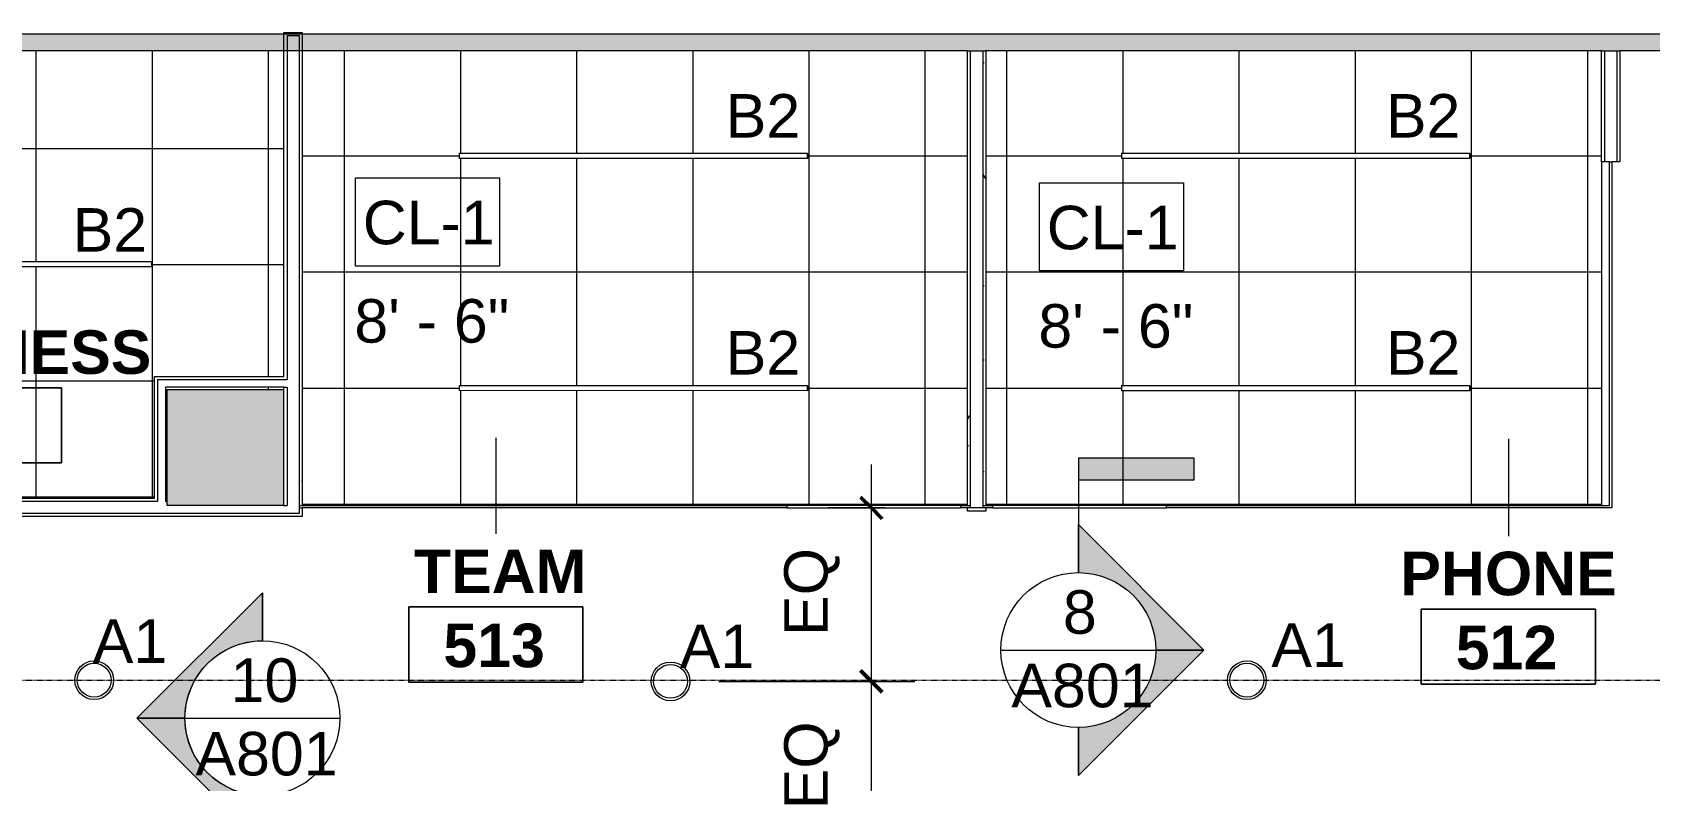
# Model space of a CAD drawing. Header units: inches. Extents: x 0 to 1865, y 0 to 1094.
# Drawn here: x 1041.1 to 1375.3, y 596.6 to 751.3 of the extents above; entities that cross this region are included whole.
import ezdxf

# ---------------------------------------------------------------- set-up
doc = ezdxf.new("R2010")
doc.units = ezdxf.units.IN
doc.header["$MEASUREMENT"] = 0
doc.linetypes.add('Center 1_16_', pattern=[0.15625, 0.0625, -0.03125, 0.03125, -0.03125])
for name, color, linetype, lineweight in [('A-ANNO-DIMS', 211, 'Continuous', 9), ('A-ANNO-DIMS-96', 211, 'Continuous', 9), ('A-AREA-IDEN', 2, 'Continuous', 9), ('A-CLNG', 13, 'Continuous', 13), ('A-CLNG-IDEN', 151, 'Continuous', 9), ('A-CLNG-PATT', 13, 'Continuous', 13), ('A-DETL', 90, 'Continuous', 9), ('A-WALL', 113, 'Continuous', 13), ('A-WALL-PATT', 111, 'Continuous', 13), ('E-LITE-EQPM', 33, 'Continuous', 9), ('E-LITE-EQPM-IDEN', 33, 'Continuous', 9), ('G-ANNO-SYMB', 111, 'Continuous', 9), ('I-WALL', 2, 'Continuous', 13), ('S-COLS', 52, 'Continuous', 13)]:
    doc.layers.add(name, color=color, linetype=linetype, lineweight=lineweight)
doc.styles.add('Arial', font='arial.ttf', dxfattribs={"height": 9})
doc.styles.add('Swis721 Lt BT', font='swissl.ttf', dxfattribs={"height": 9})
doc.styles.add('Swis721 Lt BT_B', font='', dxfattribs={"height": 9})
doc.styles.get('Swis721 Lt BT_B').set_extended_font_data('Swis721 Lt BT', bold=True)
doc.dimstyles.new('OTJ_-_3_32__Linear__1_2__Tolerance', dxfattribs={"dimscale": 12, "dimtxt": 9.497835, "dimasz": 0.375, "dimexe": 0.75, "dimexo": 0.5, "dimgap": 0.5, "dimtad": 1, "dimdec": 1, "dimrnd": 0.5, "dimzin": 3, "dimdsep": 46, "dimlunit": 4, "dimtxsty": 'Swis721 Lt BT', "dimblk1": 'OBLIQUE', "dimblk2": 'OBLIQUE', "dimsah": 1, "dimcen": 0.09, "dimdle": 0.75, "dimazin": 0, "dimtfac": 1, "dimtdec": 4, "dimtix": 1, "dimtmove": 0, "dimatfit": 3, "dimfxl": 1, "dimtvp": 1, "dimfrac": 2, "dimtolj": 1, "dimtzin": 0, "dimarcsym": 2})
pattern_1 = [(0, (0, 0), (30.72, 7.68), [1.267, -21.773, 1.267, -21.773, -122.88]), (0, (0, 0), (30.72, 7.68), [-46.08, 1.267, -44.813, 1.267, -21.773, -53.76]), (0, (0, 0), (30.72, 7.68), [-115.2, 1.267, -14.093, 1.267, -37.133]), (120, (11.52, 3.84), (-22.011075, 22.7643), [1.267, -21.773, 1.267, -21.773, -122.88]), (120, (11.52, 3.84), (-22.011075, 22.7643), [-46.08, 1.267, -44.813, 1.267, -21.773, -53.76]), (120, (11.52, 3.84), (-22.011075, 22.7643), [-115.2, 1.267, -14.093, 1.267, -37.133]), (240, (15.36, 19.2), (-8.708925, -30.4443), [1.267, -21.773, 1.267, -21.773, -122.88]), (240, (15.36, 19.2), (-8.708925, -30.4443), [-46.08, 1.267, -44.813, 1.267, -21.773, -53.76]), (240, (15.36, 19.2), (-8.708925, -30.4443), [-115.2, 1.267, -14.093, 1.267, -37.133])]

# ---------------------------------------------------------------- blocks, each defined once
blk = doc.blocks.new('Concrete-Rectangular-Column - 24_ X 24_-6973359-REFLECTED CEILING PLAN')
at = {"layer": 'S-COLS', "lineweight": 9}
blk.add_hatch(color=7, dxfattribs=at).paths.add_polyline_path([(12, -12), (12, 12), (-12, 12), (-12, -12)], flags=0)
at = {"layer": 'S-COLS', "color": 8, "lineweight": 20}
for p, q in [((-12, 12), (12, 12)), ((-12, -12), (-12, 12)), ((12, 12), (12, -12)), ((12, -12), (-12, -12))]:
    blk.add_line(p, q, dxfattribs=at)
blk = doc.blocks.new('L-PENDANT_FOCAL POINT 3_5 CYLINDER - L-PENDANT_FOCAL POINT 3_5 CYLINDER-7826649-REFLECTED CEILING PLAN')
at = {"layer": 'E-LITE-EQPM'}
for radius in [4, 3.5]:
    blk.add_circle((-0.125, 0), radius, dxfattribs=at)
blk = doc.blocks.new('Lighting fixture TBLS-HX-4-15-B-U-W - TBLS-HX-4-24 - 6_-7900651-REFLECTED CEILING PLAN')
at = {"layer": 'E-LITE-EQPM'}
for p, q in [((-0.5375, 23.675), (0.5375, 23.675)), ((-0.5375, 23.675), (-0.5375, -48.325)), ((-0.46875, 23.753125), (0.46875, 23.753125)), ((-0.46875, 23.753125), (-0.46875, 23.675)), ((0.46875, 23.675), (0.46875, 23.753125)), ((0.5375, -48.325), (0.5375, 23.675)), ((0.5375, -48.325), (-0.5375, -48.325))]:
    blk.add_line(p, q, dxfattribs=at)
blk = doc.blocks.new('Room Tag - Room Name and Number-3379422-REFLECTED CEILING PLAN')
at = {"layer": 'A-AREA-IDEN'}
for p, q in [((-0.1881, -0.1636), (-0.1881, -0.0018)), ((-0.1881, -0.0018), (0.1869, -0.0018)), ((0.1869, -0.0018), (-0.1881, -0.0018)), ((-0.1881, -0.0018), (-0.1881, -0.1636)), ((0.1869, -0.0018), (0.1869, -0.1636)), ((0.1869, -0.1636), (0.1869, -0.0018)), ((0.1869, -0.1636), (-0.1881, -0.1636)), ((-0.1881, -0.1636), (0.1869, -0.1636))]:
    blk.add_line(p, q, dxfattribs=at)
blk = doc.blocks.new('DIMBLOCK26-REFLECTED CEILING PLAN')
at = {"layer": 'A-ANNO-DIMS-96', "lineweight": 50}
for p, q in [((1214.5, 617.09), (1212.25, 619.34)), ((1214.5, 617.09), (1216.75, 614.84)), ((1214.5, 581.25), (1212.25, 583.5)), ((1214.5, 581.25), (1216.75, 579))]:
    blk.add_line(p, q, dxfattribs=at)
at = {"layer": 'A-ANNO-DIMS-96'}
for p, q in [((1183, 617.09), (1223.5, 617.09)), ((1214.5, 617.09), (1183, 617.09)), ((1214.5, 572.25), (1214.5, 617.09)), ((1217.32, 581.25), (1205.5, 581.25)), ((1214.5, 581.25), (1217.32, 581.25))]:
    blk.add_line(p, q, dxfattribs=at)
at = {"layer": 'A-ANNO-DIMS-96', "color": 0, "insert": (1196.48, 590.65), "char_height": 9, "width": 20.443, "attachment_point": 1, "rotation": 90, "line_spacing_factor": 1.005062, "style": 'Swis721 Lt BT'}
blk.add_mtext('EQ', dxfattribs=at)
blk = doc.blocks.new('_Oblique')
at = {"color": 0, "linetype": 'ByBlock', "lineweight": -2}
blk.add_line((-0.5, -0.5), (0.5, 0.5), dxfattribs=at)
blk = doc.blocks.new('DIMBLOCK27-REFLECTED CEILING PLAN')
at = {"layer": 'A-ANNO-DIMS-96'}
for p, q in [((1214.5, 617.09), (1214.5, 661.93)), ((1217.32, 652.93), (1205.5, 652.93)), ((1214.5, 652.93), (1217.32, 652.93)), ((1183, 617.09), (1223.5, 617.09)), ((1214.5, 617.09), (1183, 617.09))]:
    blk.add_line(p, q, dxfattribs=at)
at = {"layer": 'A-ANNO-DIMS-96', "lineweight": 50}
for p, q in [((1214.5, 652.93), (1212.25, 655.18)), ((1214.5, 652.93), (1216.75, 650.68)), ((1214.5, 617.09), (1212.25, 619.34)), ((1214.5, 617.09), (1216.75, 614.84))]:
    blk.add_line(p, q, dxfattribs=at)
at = {"layer": 'A-ANNO-DIMS-96', "color": 0, "insert": (1196.48, 626.49), "char_height": 9, "width": 20.443, "attachment_point": 1, "rotation": 90, "line_spacing_factor": 1.005062, "style": 'Swis721 Lt BT'}
blk.add_mtext('EQ', dxfattribs=at)
blk = doc.blocks.new('Drafting View - 3_32_ x 3_8_-334918-REFLECTED CEILING PLAN')
at = {"layer": 'G-ANNO-SYMB'}
blk.add_hatch(color=256, dxfattribs=at).paths.add_polyline_path([(0, 0.2495), (0, 0), (-0.0469, 0), (-0.0469, 0.2495)], flags=0)
for p, q in [((0, 0.2495), (-0.0469, 0.2495)), ((-0.0469, 0.2495), (-0.0469, 0)), ((0, 0), (0, 0.2495)), ((-0.0469, 0), (0, 0))]:
    blk.add_line(p, q, dxfattribs=at)
blk = doc.blocks.new('Drafting View - Section Head - Filled-1367765-REFLECTED CEILING PLAN')
at = {"layer": 'G-ANNO-SYMB'}
h = blk.add_hatch(color=256, dxfattribs=at)
edge = h.paths.add_edge_path(flags=0)
edge.add_line((-0.5202, 0), (-0.25, 0.2702))
edge.add_line((-0.25, 0.2702), (-0.25, 0.1667))
edge.add_arc((-0.25, 0), 0.1667, 90, 180)
edge.add_line((-0.4167, 0), (-0.5202, 0))
h = blk.add_hatch(color=256, dxfattribs=at)
edge = h.paths.add_edge_path(flags=0)
edge.add_line((0.0202, 0), (-0.0833, 0))
edge.add_arc((-0.25, 0), 0.1667, 0, 90)
edge.add_line((-0.25, 0.1667), (-0.25, 0.2702))
edge.add_line((-0.25, 0.2702), (0.0202, 0))
for p, q in [((-0.25, 0.2702), (-0.5202, 0)), ((-0.25, 0.2702), (-0.5202, 0)), ((-0.25, 0.2702), (0.0202, 0)), ((-0.25, 0.1667), (-0.25, 0.2702)), ((0.0202, 0), (-0.25, 0.2702)), ((-0.25, 0.2702), (-0.25, 0.1667)), ((-0.5202, 0), (-0.4167, 0)), ((-0.0833, 0), (0.0202, 0)), ((-0.5202, 0), (-0.4167, 0)), ((-0.4167, 0), (-0.5202, 0)), ((0.0202, 0), (-0.0833, 0)), ((-0.0833, 0), (0.0202, 0))]:
    blk.add_line(p, q, dxfattribs=at)
for start, end in [(0, 180), (360, 180), (90, 180), (0, 90), (180, 360)]:
    blk.add_arc((-0.25, 0), 0.1667, start, end, dxfattribs=at)

msp = doc.modelspace()

# ---------------------------------------------------------------- hatches: boundary and pattern name
at = {"layer": 'A-CLNG-PATT'}
h = msp.add_hatch(dxfattribs=at)
h.set_pattern_fill('FP_8', color=256, style=0, pattern_type=2)
h.set_pattern_definition([(0, (1161.906, 703.213), (0, -24), []), (270, (1161.906, 703.213), (-24, -1e-15), [])])
h.paths.add_polyline_path([(1069, 654.93), (1069, 677.43), (1093.12, 677.43), (1093.12, 677.88), (1068.62, 677.88), (1068.62, 654.93)], flags=0)
h.paths.add_polyline_path([(969.38, 654.93), (969.39, 655.68), (971, 655.68), (971, 691.68), (972.5, 691.68), (972.5, 655.68), (1008.62, 655.68), (1008.62, 654.93), (1066.37, 654.93), (1066.37, 680.13), (1093.12, 680.13), (1093.12, 747.43), (966.69, 747.43), (966.69, 654.93)], flags=0)
h.paths.add_polyline_path([(1065.84, 702.79), (993.84, 702.8), (993.84, 703.87), (1065.84, 703.87)], flags=0)
h = msp.add_hatch(dxfattribs=at)
h.set_pattern_fill('FP_13', color=256, style=0, pattern_type=2)
h.set_pattern_definition([(180, (1153.625, 701.713), (3e-15, 24), []), (90, (1153.625, 701.713), (24, -1e-15), [])])
h.paths.add_polyline_path([(1096.87, 653.43), (1234.38, 653.43), (1234.38, 747.43), (1096.87, 747.43), (1096.87, 680.91)], flags=0)
h.paths.add_polyline_path([(1201.3, 677.18), (1129.3, 677.19), (1129.3, 678.26), (1201.3, 678.26)], flags=0)
h.paths.add_polyline_path([(1201.3, 725.18), (1129.3, 725.19), (1129.3, 726.26), (1201.3, 726.26)], flags=0)
h = msp.add_hatch(dxfattribs=at)
h.set_pattern_fill('FP_14', color=256, style=0, pattern_type=2)
h.set_pattern_definition([(180, (1290.5, 701.713), (3e-15, 24), []), (90, (1290.5, 701.713), (24, -1e-15), [])])
h.paths.add_polyline_path([(1238.12, 653.43), (1365.38, 653.43), (1365.38, 747.43), (1238.12, 747.43), (1238.12, 680.91)], flags=0)
h.paths.add_polyline_path([(1338.17, 676.61), (1338.17, 677.17), (1266.17, 677.18), (1266.17, 678.25), (1338.17, 678.25)], flags=0)
h.paths.add_polyline_path([(1338.18, 723.92), (1338.18, 725.17), (1266.18, 725.18), (1266.18, 726.25), (1338.18, 726.25)], flags=0)
at = {"layer": 'A-WALL-PATT', "lineweight": 9}
msp.add_hatch(color=7, dxfattribs=at).paths.add_polyline_path([(1235, 747.43), (1462.13, 747.43), (1462.13, 750.93), (963.56, 750.93), (963.56, 747.43), (1234.38, 747.43)], flags=0)
h = msp.add_hatch(dxfattribs=at)
h.set_pattern_fill('FP_1', color=256, style=0, pattern_type=2)
h.set_pattern_definition(pattern_1)
h.paths.add_polyline_path([(1096.87, 651.18), (1096.87, 652.93), (1096.25, 652.92), (1096.25, 651.18), (1096.48, 651.18)], flags=0)
h.paths.add_polyline_path([(1096.25, 653.43), (1096.87, 653.43), (1096.87, 747.43), (1096.25, 747.43), (1096.25, 677.88)], flags=0)
h.paths.add_polyline_path([(1096.25, 750.93), (1096.87, 750.93), (1096.87, 751.25), (1096.25, 751.25)], flags=0)
h = msp.add_hatch(dxfattribs=at)
h.set_pattern_fill('FP_1', color=256, style=0, pattern_type=2)
h.set_pattern_definition(pattern_1)
h.paths.add_polyline_path([(1237.5, 652.3), (1237.5, 652.93), (1234.38, 652.93), (1234.38, 652.3), (1235, 652.3)], flags=0)
h.paths.add_polyline_path([(1234.38, 653.43), (1235, 653.43), (1235, 747.43), (1234.38, 747.43), (1234.38, 680.91)], flags=0)
h = msp.add_hatch(dxfattribs=at)
h.set_pattern_fill('FP_1', color=256, style=0, pattern_type=2)
h.set_pattern_definition(pattern_1)
h.paths.add_polyline_path([(1237.5, 652.3), (1238.12, 652.3), (1238.12, 652.93), (1237.5, 652.93), (1237.5, 652.7)], flags=0)
h.paths.add_polyline_path([(1238.12, 653.43), (1238.12, 747.43), (1237.5, 747.42), (1237.5, 653.43)], flags=0)
h = msp.add_hatch(dxfattribs=at)
h.set_pattern_fill('FP_1', color=256, style=0, pattern_type=2)
h.set_pattern_definition(pattern_1)
h.paths.add_polyline_path([(1069, 651.18), (1069, 651.8), (1008.25, 651.8), (1008.25, 651.18), (1067, 651.18)], flags=0)
h.paths.add_polyline_path([(962.94, 651.18), (969.75, 651.18), (969.75, 651.8), (962.94, 651.8)], flags=0)

# ---------------------------------------------------------------- linework, layer by layer
at = {"layer": 'A-AREA-IDEN'}
for p, q in [((1136.91, 667.41), (1136.91, 647.58)), ((1346.18, 667.23), (1346.18, 647.14))]:
    msp.add_line(p, q, dxfattribs=at)
at = {"layer": 'A-CLNG'}
for p, q in [((1365.38, 724.5), (1365.38, 653.43)), ((1093.12, 677.43), (1093, 677.43))]:
    msp.add_line(p, q, dxfattribs=at)
at = {"layer": 'A-CLNG-IDEN', "flags": 128}
for points in [[(1107.9, 721.19), (1137.66, 721.19), (1137.66, 702.95), (1107.9, 702.95)], [(1249.23, 720.15), (1278.99, 720.15), (1278.99, 701.92), (1249.23, 701.92)]]:
    msp.add_lwpolyline(points, close=True, dxfattribs=at)
at = {"layer": 'A-DETL', "linetype": 'Center 1_16_', "lineweight": 13}
msp.add_line((824.62, 617.34), (1430.62, 617.34), dxfattribs=at)
at = {"layer": 'A-WALL'}
for p, q in [((1093.75, 750.63), (1096.25, 750.63)), ((1093.75, 750.63), (1093.75, 679.5)), ((1096.25, 750.63), (1096.25, 651.8)), ((1234.38, 747.43), (1238.12, 747.43)), ((1235, 652.93), (1235, 747.43)), ((1237.5, 747.43), (1237.5, 652.93)), ((1365.38, 747.43), (1369.12, 747.43)), ((1366, 747.43), (1366, 724.5)), ((1368.5, 747.43), (1368.5, 724.5)), ((1367, 724.5), (1367.5, 724.5)), ((1067, 679.5), (1093.75, 679.5)), ((1067, 679.5), (1067, 654.3)), ((1093.12, 677.88), (1093.75, 677.88)), ((1093.75, 677.88), (1093.75, 653.43)), ((1067, 654.3), (1008.25, 654.3)), ((1096.25, 651.8), (1008.25, 651.8)), ((1068.62, 654.93), (1068.62, 654.3)), ((1069, 654.3), (1068.62, 654.3)), ((1093.12, 653.43), (1093.75, 653.43)), ((1096.25, 653.43), (1096.87, 653.43)), ((1096.25, 652.93), (1096.87, 652.93)), ((1234.38, 653.43), (1235, 653.43)), ((1238.12, 652.93), (1234.38, 652.93)), ((1237.5, 653.43), (1238.12, 653.43))]:
    msp.add_line(p, q, dxfattribs=at)
at = {"layer": 'G-ANNO-SYMB'}
for p, q in [((1257.26, 658.74), (1257.26, 647.57)), ((1241.26, 623.57), (1273.26, 623.57)), ((1072.66, 609.48), (1104.66, 609.48))]:
    msp.add_line(p, q, dxfattribs=at)
at = {"layer": 'I-WALL', "color": 8, "lineweight": 20}
for p, q in [((962.94, 750.93), (1462.13, 750.93)), ((1234.38, 747.43), (966.69, 747.43)), ((1365.38, 747.43), (1238.12, 747.43)), ((1462.13, 747.43), (1369.12, 747.43))]:
    msp.add_line(p, q, dxfattribs=at)
at = {"layer": 'I-WALL'}
for p, q in [((1093.12, 680.13), (1093.12, 751.25)), ((1093.12, 751.25), (1096.87, 751.25)), ((1096.87, 751.25), (1096.87, 653.43)), ((1234.38, 653.43), (1234.38, 747.43)), ((1238.12, 747.43), (1238.12, 653.43)), ((1365.38, 724.5), (1365.38, 747.43)), ((1369.12, 747.43), (1369.12, 724.5)), ((1367, 724.5), (1365.38, 724.5)), ((1367, 653.43), (1367, 724.5)), ((1367.5, 724.5), (1367.5, 652.93)), ((1369.12, 724.5), (1367.5, 724.5)), ((1066.37, 680.13), (1093.12, 680.13)), ((1066.37, 654.93), (1066.37, 680.13)), ((1093.12, 677.88), (1068.62, 677.88)), ((1068.62, 677.88), (1068.62, 654.93)), ((1093.12, 653.43), (1093.12, 677.88)), ((1008.25, 654.93), (1066.37, 654.93)), ((1068.62, 654.93), (1069, 654.93)), ((1093, 653.43), (1093.12, 653.43)), ((1096.87, 653.43), (1197, 653.43)), ((1096.87, 652.93), (1096.87, 651.18)), ((1197, 652.93), (1096.87, 652.93)), ((1197, 653.43), (1197, 652.93)), ((1233, 652.93), (1233, 653.43)), ((1233, 653.43), (1234.38, 653.43)), ((1234.38, 652.93), (1233, 652.93)), ((1234.38, 652.3), (1234.38, 652.93)), ((1238.12, 652.3), (1234.38, 652.3)), ((1238.12, 653.43), (1239.5, 653.43)), ((1238.12, 652.93), (1238.12, 652.3)), ((1239.5, 652.93), (1238.12, 652.93)), ((1239.5, 653.43), (1239.5, 652.93)), ((1275.5, 652.93), (1275.5, 653.43)), ((1275.5, 653.43), (1367, 653.43)), ((1367.5, 652.93), (1275.5, 652.93)), ((1096.87, 651.18), (1008.25, 651.18))]:
    msp.add_line(p, q, dxfattribs=at)
at = {"layer": 'I-WALL', "lineweight": 9}
for p, q in [((1233, 653.43), (1197, 653.43)), ((1197, 652.93), (1233, 652.93)), ((1275.5, 653.43), (1239.5, 653.43)), ((1239.5, 652.93), (1275.5, 652.93))]:
    msp.add_line(p, q, dxfattribs=at)

# ---------------------------------------------------------------- block references
at = {"layer": 'A-AREA-IDEN', "xscale": 95.99999999999994, "yscale": 95.99999999999994, "zscale": 95.99999999999994}
for p in [(1029.23, 677.97), (1136.96, 632.65), (1346.17, 632.21)]:
    msp.add_blockref('Room Tag - Room Name and Number-3379422-REFLECTED CEILING PLAN', p, dxfattribs=at)
at = {"layer": 'E-LITE-EQPM', "extrusion": (0, 0, -1), "rotation": 90.00343804112106}
for p in [(-1177.63, 725.72), (-1314.5, 725.71), (-1042.16, 703.33), (-1177.62, 677.72), (-1314.5, 677.71)]:
    msp.add_blockref('Lighting fixture TBLS-HX-4-15-B-U-W - TBLS-HX-4-24 - 6_-7900651-REFLECTED CEILING PLAN', p, dxfattribs=at)
at = {"layer": 'E-LITE-EQPM'}
for p in [(1054.03, 617.34), (1173.12, 617.09), (1292.22, 617.34)]:
    msp.add_blockref('L-PENDANT_FOCAL POINT 3_5 CYLINDER - L-PENDANT_FOCAL POINT 3_5 CYLINDER-7826649-REFLECTED CEILING PLAN', p, dxfattribs=at)
at = {"layer": 'G-ANNO-SYMB', "xscale": 95.99999999999994, "yscale": 95.99999999999994, "zscale": 95.99999999999994, "rotation": 269.9999999999996}
msp.add_blockref('Drafting View - 3_32_ x 3_8_-334918-REFLECTED CEILING PLAN', (1257.26, 658.74), dxfattribs=at)
at = {"layer": 'G-ANNO-SYMB', "extrusion": (0, 0, -1), "xscale": 95.99999999999994, "yscale": 95.99999999999994, "zscale": 95.99999999999994}
for p, rotation in [((-1257.26, 647.57), 90.00000000000053), ((-1088.66, 585.48), 270.0000000000002)]:
    msp.add_blockref('Drafting View - Section Head - Filled-1367765-REFLECTED CEILING PLAN', p, dxfattribs=dict(at, rotation=rotation))
at = {"layer": 'S-COLS', "lineweight": 9}
msp.add_blockref('Concrete-Rectangular-Column - 24_ X 24_-6973359-REFLECTED CEILING PLAN', (1081, 665.43), dxfattribs=at)

# ---------------------------------------------------------------- texts
at = {"layer": 'A-AREA-IDEN', "char_height": 9, "attachment_point": 1, "style": 'Swis721 Lt BT_B'}
for s, insert, width in [('WELLNESS', (995.87, 689.65), 80.598), ('TEAM', (1119.98, 644.33), 40.905), ('PHONE', (1323.8, 643.89), 53.934), ('513', (1126.05, 629.03), 25.452), ('512', (1335.25, 628.59), 25.452)]:
    msp.add_mtext(s, dxfattribs=dict(at, insert=insert, width=width))
at = {"layer": 'A-CLNG-IDEN', "char_height": 9, "attachment_point": 1, "style": 'Swis721 Lt BT'}
for s, insert, width in [('CL-1', (1109.4, 716.44), 32.118), ('CL-1', (1250.73, 715.4), 32.118), ('8\' - 6"', (1107.66, 696.11), 36.36), ('8\' - 6"', (1249, 695.07), 36.36)]:
    msp.add_mtext(s, dxfattribs=dict(at, insert=insert, width=width))
at = {"layer": 'E-LITE-EQPM-IDEN', "char_height": 9, "width": 18.786, "attachment_point": 1, "style": 'Arial'}
for s, insert in [('B2', (1184.42, 738.49)), ('B2', (1320.82, 738.49)), ('B2', (1049.46, 714.91)), ('B2', (1184.42, 689.51)), ('B2', (1320.82, 689.51)), ('A1', (1053.61, 629.92)), ('A1', (1174.92, 628.84)), ('A1', (1297.15, 629.09))]:
    msp.add_mtext(s, dxfattribs=dict(at, insert=insert))
at = {"layer": 'G-ANNO-SYMB', "char_height": 9, "attachment_point": 1, "style": 'Swis721 Lt BT'}
for s, insert, width in [('8', (1254.07, 635.93), 8.181), ('10', (1082.09, 621.84), 16.362), ('A801', (1243.43, 620.74), 33.936), ('A801', (1074.83, 606.65), 33.936)]:
    msp.add_mtext(s, dxfattribs=dict(at, insert=insert, width=width))

# ---------------------------------------------------------------- dimensions: what is measured, and where the dimension line sits
at = {"layer": 'A-ANNO-DIMS'}
for base, p1, p2, picture, middle in [((1214.5, 652.93), (1177, 617.09), (1211.32, 652.93), 'DIMBLOCK27-REFLECTED CEILING PLAN', (1203.55, 635.01)), ((1214.5, 617.09), (1211.32, 581.25), (1177, 617.09), 'DIMBLOCK26-REFLECTED CEILING PLAN', (1203.55, 599.17))]:
    dim = msp.add_linear_dim(base=base, p1=p1, p2=p2, angle=90, text='EQ', dimstyle='OTJ_-_3_32__Linear__1_2__Tolerance', override={"dimpost": '<>', "dimfxl": 49.620772}, dxfattribs=at)
    dim.commit()
    dim.dimension.update_dxf_attribs({"geometry": picture, "text_midpoint": middle})

doc.saveas('drawing.dxf')
